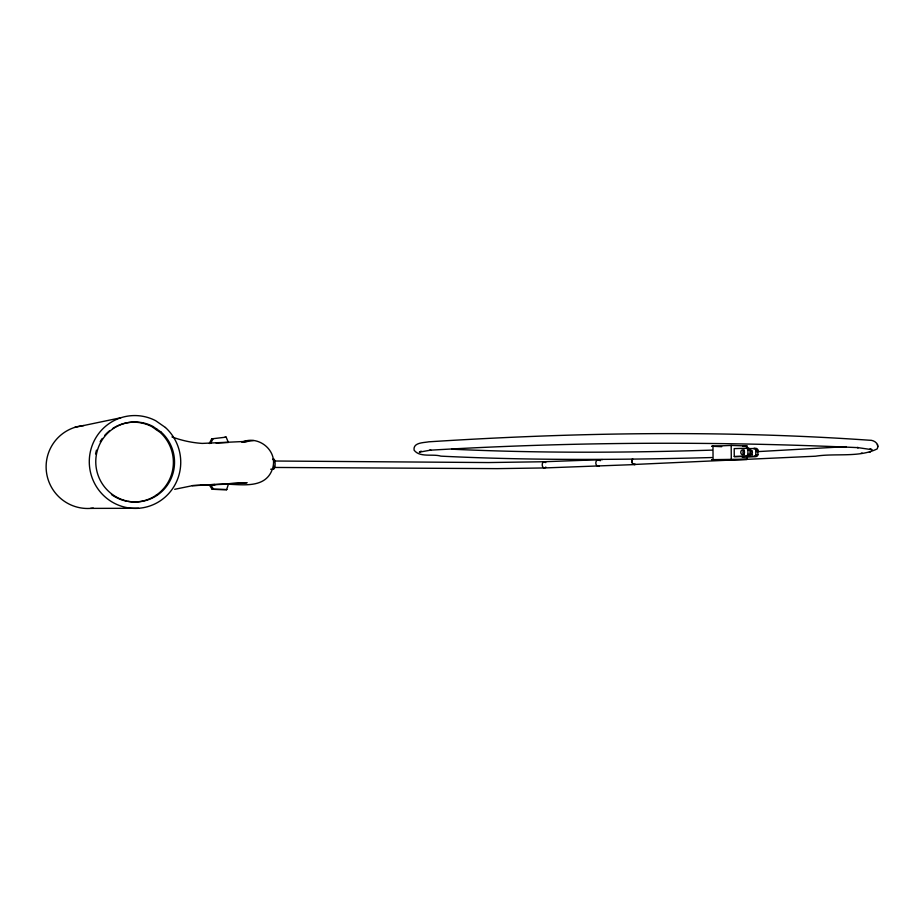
<?xml version="1.0" encoding="UTF-8"?>
<svg xmlns="http://www.w3.org/2000/svg" width="924" height="924" viewBox="0 0 924 924"><rect width="100%" height="100%" fill="white"/><g stroke="black" fill="none" stroke-linecap="round" stroke-linejoin="round"><path stroke-width="1.39" d="M712 457.542C621.667 459.909 531.184 460.591 440.91 456.144C432.906 453.638 419.762 457.854 414.091 450.15C412.832 442.365 423.954 442.769 428.724 441.822C575.202 432.42 722.811 430.041 869.288 440.217C873.989 439.859 879.671 443.832 877.246 448.868C858.974 457.865 835.411 453.014 815.511 456.213L634.441 464.46M226.669 489.628L228.413 484.095L209.298 484.869L212.127 489.27L226.669 489.628L212.127 489.27M211.712 438.854L209.298 443.474L210.684 443.301L213.097 438.669L211.712 438.854L226.149 437.133L228.39 442.492L216.135 443.058M421.182 451.097L419.346 452.159L430.838 450.08L429.787 450.219C572.406 441.73 715.673 441.152 858.384 447.655L857.287 447.528L872.106 449.711L870.131 448.648M174.705 489.304L192.065 485.758M241.857 442.261C258.651 434.499 278.436 450.958 272.499 468.768C265.973 488.403 243.774 484.707 227.893 484.234M74.625 427.419L120.778 417.775M243.151 442.122L253.407 440.552M155.983 429.498L157.092 429.313M224.728 437.329L226.149 437.133M861.133 453.222L862.15 453.083M869.392 452.113L870.466 451.963M244.525 441.66L247.112 441.349L202.194 443.416A105.405 102.171 35.8 0 1 171.945 436.902M846.269 446.639L756.537 451.686M200.878 485.25L247.112 482.698L223.215 483.991M602.564 459.609L544.282 461.734L488.542 462.554L274.128 461.007M214.784 484.442L192.284 485.643L215.073 484.742M634.753 464.576L544.351 467.948L497.147 468.63L274.116 467.452M209.298 484.869L210.684 484.8L213.513 489.223M746.973 448.66L746.95 445.969L731.184 445.414L711.665 446.257L721.725 446.685M742.746 446.142L746.95 445.969M748.29 448.209L734.21 448.614L734.268 456.583L748.348 456.237A2.252 1.744 -88 0 0 750.034 454.481L749.988 449.849A2.241 1.744 -87.8 0 0 748.29 448.209L746.176 448.14A2.241 1.744 -87.8 0 1 747.886 449.78L749.988 449.849M748.752 448.614L756.167 448.487A2.229 1.744 -87.8 0 1 757.865 450.103L757.899 454.712A2.241 1.744 -88 0 1 756.225 456.468L742.157 456.814L756.225 456.468M753.499 448.579L756.167 448.487M711.942 450.127C625.282 452.829 538.484 453.268 451.848 449.191M747.054 459.424L711.688 459.678L747.054 459.424L747.019 455.393M734.268 456.583L748.348 456.237M156.225 495.183L157.323 495.149M90.644 508.385L138.554 508.281M270.709 469.23L273.412 469.242M746.234 456.179A2.252 1.744 -88 0 0 747.92 454.412L750.034 454.481M754.123 456.41A2.241 1.744 -88 0 0 755.809 454.654L757.899 454.712M754.076 448.406A2.229 1.744 -87.8 0 1 755.774 450.034L757.865 450.103M877.8 446.789L877.419 444.456M755.774 450.034L755.809 454.654M747.886 449.78L747.92 454.412M731.184 445.414L731.288 458.997M712.97 446.153L713.062 459.586M272.592 459.563A5.209 1.698 -89.5 0 1 275.121 463.271A5.209 1.698 -89.5 0 1 272.973 469.08M273.954 461.215A3.222 1.051 -89.5 0 1 274.174 461.711M274.162 466.274A3.222 1.051 -89.5 0 1 273.943 466.805M545.818 467.047A3.119 2.091 88.4 0 1 542.862 467.036A3.119 2.091 88.4 0 1 542.815 462.624A3.119 2.091 88.4 0 1 545.772 462.658M599.145 466.181A3.234 2.599 87.6 0 1 596.084 464.414A3.234 2.599 87.6 0 1 596.892 460.395A3.234 2.599 87.6 0 1 600.23 460.776M635.504 464.46A3.349 2.888 86.9 0 1 632.628 458.858M93.324 508.108A41.58 41.372 64.3 0 1 46.385 471.506A41.58 41.372 64.3 0 1 83.922 425.548M128.078 501.455A39.905 39.27 78.9 0 0 169.646 479.29A39.905 39.27 78.9 0 0 160.198 432.432L151.767 426.565A39.905 39.27 78.9 0 0 112.532 428.609M126.819 501.235A39.905 39.27 78.9 0 1 111.457 494.548M95.565 453.973A39.905 39.27 78.9 0 1 96.523 450.161M100.162 441.764A39.905 39.27 78.9 0 1 102.287 438.45M104.724 435.4A39.905 39.27 78.9 0 1 109.402 430.896M635.135 464.356A3.222 2.703 87 0 1 632.501 458.928M749.676 450.427A2.391 1.871 -87.9 0 1 752.39 452.298A2.391 1.871 -87.9 0 1 749.953 454.827M752.529 454.989A2.391 1.871 -87.9 0 1 751.766 450.496M744.178 454.654A2.402 1.871 -87.9 0 1 744.351 450.011M165.431 427.5L155.625 420.674A46.454 45.703 79 0 0 89.305 460.267A46.454 45.703 79 0 0 153.084 504.735A46.454 45.703 79 0 0 165.431 427.5M161.307 432.247L152.853 426.368A39.998 39.351 79 0 0 95.784 460.545A39.998 39.351 79 0 0 150.751 498.775A39.998 39.351 79 0 0 161.307 432.247M744.201 453.545A2.402 1.871 -87.9 0 0 742.723 449.884A2.402 1.871 -87.9 0 0 740.979 453.43A2.402 1.871 -87.9 0 0 744.201 453.545"/></g></svg>
